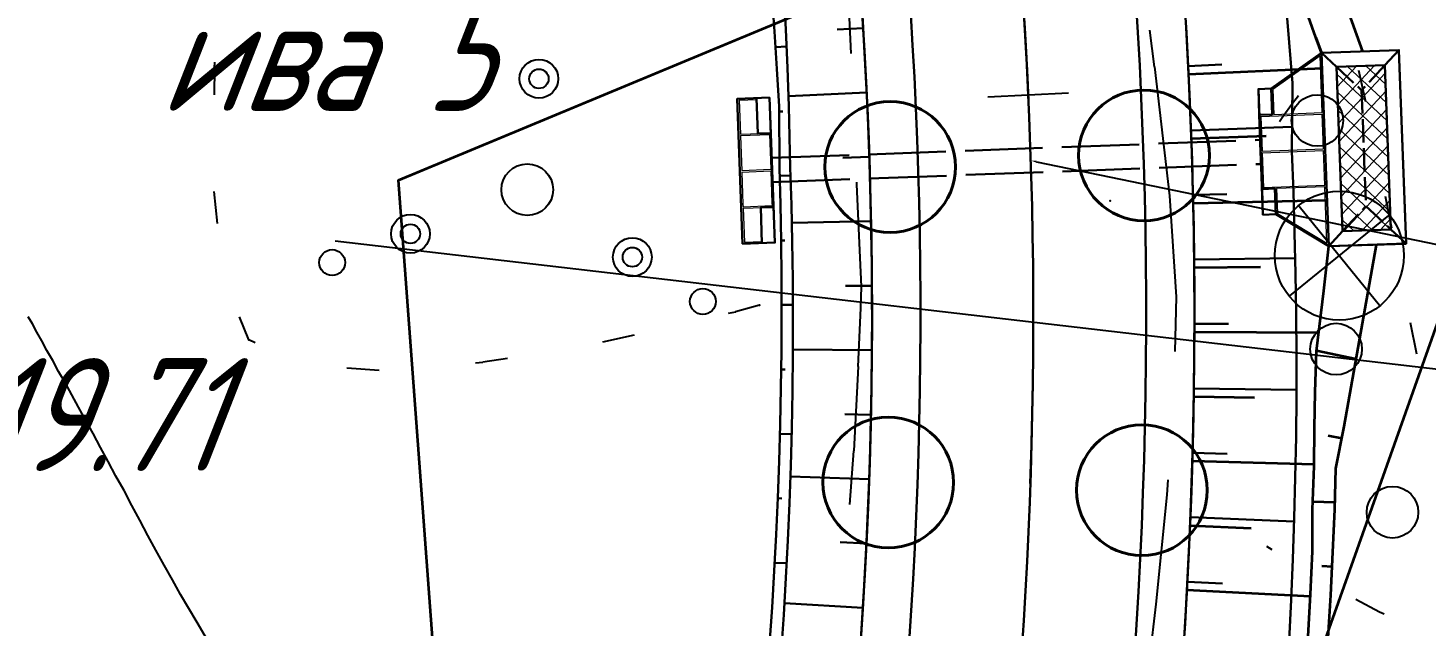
# Model space of a CAD drawing. Header units: millimetres. Extents: x -698 to 8131, y -704 to 4503.
# Drawn here: x 4487.73 to 4531.09, y 2834.63 to 2853.18 of the extents above; entities that cross this region are included whole.
import ezdxf
from ezdxf import colors
from ezdxf.entities.mleader import LeaderData, LeaderLine
from ezdxf.math import Vec2, Vec3

# ---------------------------------------------------------------- set-up
doc = ezdxf.new("R2010")
doc.units = ezdxf.units.MM
for name, pattern in [('ACAD_ISO02W100', [15, 12, -3]), ('CONTI', [0]), ('STROT', [1.7, 0.5, -1.2])]:
    doc.linetypes.add(name, pattern=pattern)
for name, color, linetype, lineweight in [('10', 1, 'Continuous', 35), ('КОПИЯ_ОСЬ_13_ОТКОСЫ', 7, 'Continuous', 30), ('Огражд-перила', 1, 'ограждение2', 40), ('ОСЬ_ВЕРХ_ПОКРЫТИЯ_ГРАНИЦЫ_ПОЛОС', 7, 'Continuous', 30), ('ОСЬ_ВЕРХ_ПОКРЫТИЯ_ОСЬ', 1, 'Continuous', 30), ('Ось_примыкания', 1, 'Continuous', 35), ('Трубы мет.', 7, 'ACAD_ISO02W100', 30)]:
    doc.layers.add(name, color=color, linetype=linetype, lineweight=lineweight)
for name, color, linetype in [('GOR_BDEFAULT', 212, 'CONTI'), ('NAD_MDEFAULT', 7, 'CONTI'), ('PI_OTDEFAULT', 172, 'CONTI'), ('PI_TTDEFAULT', 5, 'CONTI'), ('SIT_LDEFAULT', 7, 'CONTI'), ('USLZNDEFAULT', 7, 'CONTI'), ('ZAPSKDEFAULT', 7, 'CONTI'), ('Выноски', 250, 'Continuous'), ('ОСЬ_ВЕРХ_ПОКРЫТИЯ_ПИКЕТЫ', 1, 'Continuous'), ('разметка', 7, 'Continuous')]:
    doc.layers.add(name, color=color, linetype=linetype)
doc.layers.add('видовое окно', color=132, linetype='CONTI', plot=False)
doc.styles.add('eskd', font='isocpeui.ttf', dxfattribs={"width": 1.2})
doc.styles.add('ГОСТ', font='isocpeui.ttf', dxfattribs={"height": 4})
doc.linetypes.add('ограждение2', pattern='A,0.25,-0.1,[132,ltypeshp.shx,S=0.1,R=0,X=-0.1,Y=0],-0.1,1', length=1.45)

# ---------------------------------------------------------------- blocks, each defined once
blk = doc.blocks.new('BL_2010')
at = {"color": 0}
for centre, radius in [((0, 5.78), 0.4), ((0, 3.46), 0.6), ((0, 3.46), 0.3), ((0, 0), 0.8), ((-3.46, -1.74), 0.6), ((3.46, -1.74), 0.6), ((-3.46, -1.74), 0.3), ((3.46, -1.74), 0.3), ((-5.78, -2.88), 0.4), ((5.78, -2.88), 0.4)]:
    blk.add_circle(centre, radius, dxfattribs=at)
blk = doc.blocks.new('BL_2002')
at = {"color": 0}
blk.add_circle((0, 0), 0.8, dxfattribs=at)
blk = doc.blocks.new('BL_7')
at = {"color": 0}
for p, q in [((-1.4, 1.4), (1.4, -1.4)), ((-1.4, -1.4), (1.4, 1.4))]:
    blk.add_line(p, q, dxfattribs=at)
blk.add_circle((0, 0), 2, dxfattribs=at)
blk = doc.blocks.new('7')
at = {"layer": 'Огражд-перила', "linetype": 'Continuous'}
blk.add_circle((0, 0), 2.027904030661224, dxfattribs=at)
blk = doc.blocks.new('A$C25637593')
at = {"layer": 'Трубы мет.', "linetype": 'Continuous', "lineweight": 0}
h = blk.add_hatch(dxfattribs=at)
h.set_pattern_fill('ANSI37', color=256, scale=64, angle=180, style=0)
h.set_pattern_definition([(225, (2253.20257066004, 3680.534823384369), (5.656854249492381, -5.65685424949238), []), (315, (2253.20257066004, 3680.534823384369), (5.65685424949238, 5.656854249492381), [])])
h.paths.add_polyline_path([(49.00000000008374, 51.00000000061475), (78.99999999875655, 50.99999999970208), (79.00000000240706, -51.00000000012856), (48.9999999990781, -51.00000000016774)])
at = {"layer": 'Трубы мет.', "linetype": 'Continuous'}
for points in [[(8, -39.00000000031527), (8, -39.00000000031527), (40.00000000093132, -60.00000000023283), (40.00000000093132, -60.00000000023283), (40.00000000001502, 59.99999999976717), (8.000000000931323, 38.99999999984961), (8.000000000931323, 38.99999999984961)], [(40, 60), (49.00000000093132, 50.99999999976717)], [(88, 59.99999999976717), (79, 50.99999999976717)], [(0, 38.99999999984961), (9.313225746154785e-10, 23), (0, -2.328306436538696e-10), (0, -23.00000000023283), (0, -39.00000000031527)], [(9.313225746154785e-10, 23), (8, 22.99999999976717), (8.000000000931323, 38.99999999984961), (0, 38.99999999984961)], [(9.313225746154785e-10, -23.00000000046566), (8, -23.00000000023283), (8.000000000931323, -39.00000000031527), (0, -39.00000000031527)], [(40.00000000093131, -60), (48.99999999999999, -51)], [(79.00000000093131, -51), (87.99999999906866, -60.00000000023283)]]:
    blk.add_lwpolyline(points, dxfattribs=at)
at = {"layer": 'Трубы мет.', "linetype": 'Continuous', "lineweight": 0}
for points in [[(38.99999999906868, 22.99999999976717), (39.00000000002917, 58.14764629918856), (9.00000000028802, 38.46014629887197), (9.000000000931323, 23)], [(9, -23.00000000023283), (9, -38.4601462997427), (39.00000000091716, -58.14764629969432), (39, -23)]]:
    blk.add_lwpolyline(points, close=True, dxfattribs=at)
at = {"layer": 'Трубы мет.', "linetype": 'Continuous'}
for points in [[(40.00000000001502, 59.99999999976717), (87.99999999999999, 59.99999999976717), (87.99999999906866, -60.00000000023282), (40.00000000093132, -60.00000000023283)], [(49.00000000008374, 50.99999999976717), (78.99999999993014, 50.99999999976717), (78.99999999913851, -51.00000000023282), (49.0000000008626, -51.00000000023283)]]:
    blk.add_lwpolyline(points, close=True, dxfattribs=at)
at = {"layer": 'Трубы мет.', "ltscale": 1.2}
for points in [[(49.00000000093132, 50.99999999976717), (64, 35.99999999976717)], [(79, 50.99999999976717), (64, 35.99999999976717)], [(64.00000000002451, 35.99999999979168), (64.00000000090681, -35.99999999979166)], [(48.99999999999999, -51), (64.00000000093131, -35.99999999976717)], [(64.00000000093131, -35.99999999976717), (79.00000000093131, -51)]]:
    blk.add_lwpolyline(points, dxfattribs=at)
at = {"layer": 'Трубы мет.', "linetype": 'Continuous', "lineweight": 0}
for points in [[(1, 21.99999999976717), (39, 21.99999999953434)], [(1, 21.99999999976717), (1, 0.4999999997671694)], [(39, 0.4999999997671694), (39, 21.99999999953434)], [(1, 0.4999999997671694), (39, 0.4999999997671694)], [(1, -0.5000000002328306), (39, -0.5000000004656613)], [(1, -0.5000000002328306), (1, -22.00000000023283)], [(39, -22.00000000023283), (39, -0.5000000004656613)], [(1, -22.00000000023283), (39, -22.00000000023283)]]:
    blk.add_lwpolyline(points, dxfattribs=at)
blk = doc.blocks.new('A$C2E0C0355')
at = {"lineweight": 30, "ltscale": 7}
blk.add_blockref('A$C25637593', (0, 2.328306436538696e-10), dxfattribs=at)
blk = doc.blocks.new('A$C76A07AE2')
at = {"layer": 'Трубы мет.', "linetype": 'Continuous', "lineweight": 0}
for p, q in [((-18.87840647692792, 44.19905516544122), (-8, 44.19905516544122)), ((-18.87840647692792, 44.19905516544122), (-18.87840647692792, 23)), ((-4, 45), (-1.31115583286828, 45)), ((-18.87840647692792, 23), (0, 23)), ((-18.87840647692792, 22.12580779610971), (-0.8784064769279212, 22.12580779610971)), ((-18.87840647692792, 22.12580779610971), (-18.87840647692792, 21.83810993243969)), ((-18.87840647692792, 21.83810993243969), (-18.87840647692792, 0.5)), ((-0.8784064769279212, 22.12580779610971), (-0.8784064769279212, 0.5)), ((-18.87840647692792, -0.5), (-18.87840647692792, -20.47289158750209)), ((-0.8784064769279212, -0.5), (-0.8784064769279212, -20.47289158750209)), ((-18.87840647692792, -20.47289158750209), (-18.87840647692792, -22.01799220702105)), ((-18.87840647692792, -22.01799220702105), (-0.8784064769279212, -22.01799220702105)), ((-18.87840647692792, -23), (0, -23)), ((-18.87840647692792, -23), (-18.87840647692792, -44.07454179760407)), ((-0.8784064769279212, -20.47289158750209), (-0.8784064769279212, -22.01799220702105)), ((-18.87840647692792, -44.07454179760407), (-8, -44.07454179760407))]:
    blk.add_line(p, q, dxfattribs=at)
at = {"layer": 'Трубы мет.', "linetype": 'Continuous'}
blk.add_lwpolyline([(-20, -45), (0, -45), (0, 45), (-20, 45)], close=True, dxfattribs=at)
for points in [[(-8, 45), (-8, 23), (0, 23)], [(-8, -45), (-8, -23), (0, -23)]]:
    blk.add_lwpolyline(points, dxfattribs=at)
at = {"layer": 'Трубы мет.', "linetype": 'Continuous', "lineweight": 0}
for points in [[(-18.87840647692792, 0.5), (-0.8784064769279212, 0.5)], [(-18.87840647692792, -0.5), (-0.8784064769279212, -0.5)]]:
    blk.add_lwpolyline(points, dxfattribs=at)
blk = doc.blocks.new('*U49')
at = {"layer": 'КОПИЯ_ОСЬ_13_ОТКОСЫ'}
for points in [[(141.085205078125, 225.153015136719), (141.162948608398, 226.287887573242), (141.231643676758, 227.423355102539), (141.291290283203, 228.559310913086), (141.341857910156, 229.695724487305), (141.383361816406, 230.832504272461), (141.415802001953, 231.969573974609), (141.439163208008, 233.106872558594), (141.45344543457, 234.24430847168), (141.45866394043, 235.3818359375), (141.454803466797, 236.51936340332), (141.441864013672, 237.656814575195), (141.419860839844, 238.794143676758), (141.388778686523, 239.931243896484), (141.381729125977, 241.828857421875), (141.314788818359, 242.994155883789), (141.23828125, 244.15885925293), (141.152206420898, 245.322906494141)], [(141.44416809082, 224.903533935547), (141.522323608398, 226.058456420898), (141.591094970703, 227.213973999023), (141.650482177734, 228.370010375977), (141.700485229492, 229.526489257813), (141.741088867188, 230.683334350586), (141.77229309082, 231.840484619141), (141.79411315918, 232.997833251953), (141.806518554688, 234.155334472656), (141.809539794922, 235.312881469727), (141.803146362305, 236.470428466797), (141.787368774414, 237.627883911133), (141.762176513672, 238.785171508789), (141.727600097656, 239.94221496582), (141.683410644531, 241.842651367188), (141.639694213867, 243.028762817383), (141.586135864258, 244.214492797852), (141.522750854492, 245.399719238281)], [(141.271392822266, 243.672546386719), (141.610809326172, 243.695083618164)], [(141.382308959961, 241.675872802734), (141.495529174805, 241.676284790039)], [(141.396545410156, 239.675994873047), (141.736083984375, 239.686019897461)], [(141.44157409668, 237.676513671875), (141.558227539063, 237.678329467773)], [(141.458541870117, 235.676605224609), (141.808532714844, 235.677124023438)], [(141.447448730469, 233.676651000977), (141.567443847656, 233.675155639648)], [(141.408325195313, 231.677047729492), (141.768203735352, 231.66748046875)], [(141.341156005859, 229.678192138672), (141.464294433594, 229.673202514648)], [(141.245941162109, 227.680480957031), (141.615142822266, 227.660293579102)]]:
    blk.add_lwpolyline(points, dxfattribs=at)

msp = doc.modelspace()

# ---------------------------------------------------------------- linework, layer by layer
at = {"layer": '10'}
msp.add_lwpolyline([(4501.523295610901, 2817.423940916691), (4499.223295611087, 2848.463940916728), (4531.613295611218, 2861.933940916467), (4531.43329561105, 2844.023940916318), (4526.803295611162, 2830.953940916952)], dxfattribs=at)
at = {"layer": 'GOR_BDEFAULT', "color": 212, "elevation": 220, "flags": 128}
msp.add_lwpolyline([(4501.50903161102, 2821.359673916507), (4501.419031611053, 2821.84967191625), (4501.339031611036, 2822.299675916467), (4501.269031611029, 2822.729676916409), (4501.199031611022, 2823.129677917022), (4501.129031611074, 2823.50967491712), (4501.069031611076, 2823.859673916507), (4501.00903161102, 2824.189675917063), (4500.959031611032, 2824.489678916666), (4500.909031611043, 2824.779671916883), (4500.859031611055, 2825.049675916467), (4500.819031611076, 2825.299675916467), (4500.769031611029, 2825.529671916883), (4500.73903161106, 2825.749672916863), (4500.699031611022, 2825.94967791732), (4500.659031611043, 2826.149674916785), (4500.629031611074, 2826.329674917418), (4500.599031611046, 2826.499672916863), (4500.569031611076, 2826.659676917042), (4500.539031611048, 2826.819672917161), (4500.50903161102, 2826.959671916585), (4500.47903161105, 2827.09967191625), (4500.459031611032, 2827.229676916409), (4500.429031611062, 2827.34967191625), (4500.399031611034, 2827.459671916585), (4500.369031611064, 2827.569672917161), (4500.349031611046, 2827.669670917239), (4500.319031611076, 2827.75967491712), (4500.289031611048, 2827.84967191625), (4500.249031611069, 2827.939675917063), (4500.219031611041, 2828.019676916446), (4500.179031611062, 2828.09967191625), (4500.149031611034, 2828.169670917239), (4500.109031611055, 2828.239678916666), (4500.069031611076, 2828.309677916724), (4500.029031611039, 2828.369675916765), (4499.97903161105, 2828.429672916565), (4499.939031611071, 2828.489678916666), (4499.899031611034, 2828.539673917141), (4499.849031611046, 2828.589676916744), (4499.809031611067, 2828.649674916785), (4499.75903161102, 2828.689675917063), (4499.719031611041, 2828.739678916666), (4499.669031611053, 2828.789673917141), (4499.629031611074, 2828.829674917418), (4499.579031611027, 2828.879677917022), (4498.98903161106, 2829.44967791732), (4497.899031611034, 2830.09967191625), (4497.73903161106, 2830.179672916565), (4497.569031611076, 2830.249672916863), (4497.389031611025, 2830.339676916744), (4497.189031611071, 2830.439675917063), (4496.98903161106, 2830.539673917141), (4496.769031611029, 2830.659676917042), (4496.539031611048, 2830.799675916467), (4496.309031611067, 2830.939675917063), (4496.069031611076, 2831.109673916507), (4495.819031611076, 2831.289673917141), (4495.569031611076, 2831.489678916666), (4495.309031611067, 2831.709671916585), (4495.059031611067, 2831.959671916585), (4494.799031611057, 2832.219673916843), (4494.529031611039, 2832.519676916446), (4494.269031611029, 2832.829674917418), (4494.00903161102, 2833.169670917239), (4493.749031611069, 2833.539673917141), (4493.48903161106, 2833.919670917239), (4493.22903161105, 2834.319672917161), (4492.97903161105, 2834.739678916666), (4492.719031611041, 2835.169670917239), (4492.459031611032, 2835.609673916507), (4492.209031611032, 2836.059677916724), (4491.949031611022, 2836.519676916446), (4491.699031611022, 2836.979676916409), (4491.449031611022, 2837.439675917063), (4491.199031611022, 2837.909676917042), (4490.949031611022, 2838.369675916765), (4490.709031611032, 2838.829674917418), (4490.459031611032, 2839.279671916883), (4490.219031611041, 2839.729676916409), (4489.97903161105, 2840.169670917239), (4489.749031611069, 2840.59967191625), (4489.519031611029, 2841.00967491712), (4489.299031611057, 2841.419670917239), (4489.089031611036, 2841.799675916467), (4488.879031611074, 2842.179672916565), (4488.679031611062, 2842.529671916883), (4488.499031611069, 2842.869675916765), (4488.319031611076, 2843.179672916565), (4488.159031611043, 2843.479676916409), (4487.999031611069, 2843.749672916863), (4487.869031611064, 2843.999672916863), (4487.73903161106, 2844.219673916843)], dxfattribs=at)
at = {"layer": 'PI_TTDEFAULT', "color": 5}
msp.add_point((4494.579031611027, 2843.50967491712, 219.706), dxfattribs=at)
at = {"layer": 'SIT_LDEFAULT', "color": 7}
for p, q in [((4513.139031611025, 2854.889672916528), (4513.249031611069, 2852.389672916528)), ((4522.50903161102, 2853.109673916507), (4522.659031611043, 2851.979676916409)), ((4493.519031611029, 2851.939675917063), (4493.529031611039, 2852.119675916765)), ((4493.519031611029, 2851.109673916507), (4493.529031611039, 2851.939675917063)), ((4522.669031611053, 2851.979676916409), (4523.129031611074, 2847.969673916843)), ((4528.98903161106, 2851.869675916765), (4529.119031611064, 2851.309677916724)), ((4526.949031611022, 2850.84967191625), (4527.129031611074, 2851.089676916744)), ((4529.119031611064, 2851.309677916724), (4529.209031611032, 2850.899674916785)), ((4526.649031611034, 2850.439675917063), (4526.949031611022, 2850.84967191625)), ((4526.539031611048, 2850.279671916883), (4526.649031611034, 2850.439675917063)), ((4513.429031611062, 2848.399674916785), (4513.429031611062, 2848.339676916744)), ((4513.429031611062, 2848.339676916744), (4513.529031611039, 2846.049675916467)), ((4493.609031611055, 2847.119675916765), (4493.50903161102, 2848.109673916507)), ((4523.129031611074, 2847.969673916843), (4523.339031611036, 2844.839676916744)), ((4529.819031611076, 2847.959671916585), (4530.019031611029, 2846.979676916409)), ((4513.529031611039, 2846.049675916467), (4513.569031611076, 2845.159676917042)), ((4513.569031611076, 2845.159676917042), (4513.549031611057, 2844.489678916666)), ((4523.339031611036, 2844.839676916744), (4523.299031611057, 2843.149674916785)), ((4510.419031611053, 2844.579674917418), (4509.669031611053, 2844.379677917022)), ((4513.549031611057, 2844.489678916666), (4513.469031611041, 2842.679672916565)), ((4494.579031611027, 2843.50967491712), (4494.289031611048, 2844.219673916843)), ((4509.669031611053, 2844.369675916765), (4509.449031611022, 2844.319672917161)), ((4530.599031611046, 2844.049675916467), (4530.789031611048, 2843.069672917161)), ((4506.529031611039, 2843.649674916785), (4505.549031611057, 2843.439675917063)), ((4494.779031611039, 2843.409676917042), (4494.579031611027, 2843.50967491712)), ((4501.839031611036, 2842.799675916467), (4501.609031611055, 2842.779671916883)), ((4502.599031611046, 2842.929672916565), (4501.839031611036, 2842.809677916724)), ((4513.47903161105, 2842.679672916565), (4513.339031611036, 2840.059677916724)), ((4498.619031611064, 2842.559677916724), (4497.619031611064, 2842.629677917022)), ((4513.329031611027, 2840.059677916724), (4513.209031611032, 2838.399674916785)), ((4523.079031611027, 2839.159676917042), (4523.049031611057, 2838.69967791732)), ((4523.049031611057, 2838.69967791732), (4522.709031611032, 2835.309677916724)), ((4526.319031611076, 2836.989678916666), (4526.149031611034, 2837.09967191625)), ((4522.709031611032, 2835.309677916724), (4522.339031611036, 2832.139672916528)), ((4529.649031611034, 2835.059677916724), (4528.909031611043, 2835.44967791732)), ((4529.789031611048, 2834.999672916863), (4529.649031611034, 2835.059677916724))]:
    msp.add_line(p, q, dxfattribs=at)
at = {"layer": 'видовое окно', "color": 6}
msp.add_point((4521.289031611048, 2847.819672917161, 220.594), dxfattribs=at)
at = {"layer": 'видовое окно', "color": 5}
msp.add_point((4510.419031611053, 2844.579674917418, 219.59), dxfattribs=at)
at = {"layer": 'КОПИЯ_ОСЬ_13_ОТКОСЫ'}
for points in [[(4511.088519758681, 2833.817785228748), (4511.166644758681, 2834.97269245531), (4511.235004133681, 2836.128210033435), (4511.294574446181, 2837.28421589281), (4511.344379133681, 2838.440710033435), (4511.385394758681, 2839.597570384998), (4511.416644758681, 2840.754674877185), (4511.438129133681, 2841.912023509998), (4511.450824446181, 2843.069494213123), (4511.453754133681, 2844.22708698656), (4511.447406477431, 2845.384679759998), (4511.431293196181, 2846.54202839281), (4511.406390852431, 2847.699377025623), (4511.371722883681, 2848.85648151781), (4511.327777571181, 2850.75687214281), (4511.283832258681, 2851.943029369373), (4511.230121321181, 2853.128698314685), (4511.166644758681, 2854.313878978748)], [(4523.594359868517, 2834.418312653113), (4523.668090337267, 2835.658547028113), (4523.732055181017, 2836.899269684363), (4523.785766118517, 2838.140480621863), (4523.829711431017, 2839.382179840613), (4523.863891118517, 2840.624123199988), (4523.887816899767, 2841.866188629675), (4523.901977056017, 2843.108498199988), (4523.906371587267, 2844.350929840613), (4523.900512212267, 2845.593361481238), (4523.884398931017, 2846.835548981238), (4523.859008306017, 2848.077736481238), (4523.822875493517, 2849.3195577703), (4523.777465337267, 2850.561134918738), (4523.721801274767, 2851.802345856238), (4523.656371587267, 2853.042946442175), (4523.580687993517, 2854.283058746863)], [(4526.847289556017, 2834.177834137488), (4526.909301274767, 2835.441994293738), (4526.961547368517, 2836.706642731238), (4527.003051274767, 2837.971535309363), (4527.034789556017, 2839.236794098425), (4527.056762212267, 2840.502297028113), (4527.067992681017, 2841.767922028113), (4527.069457524767, 2843.033669098425), (4527.061156743517, 2844.299294098425), (4527.042113774767, 2845.564797028113), (4527.013305181017, 2846.830177887488), (4526.974730962267, 2848.095192535925), (4526.925414556017, 2849.359963043738), (4526.949340337267, 2851.471169098425), (4526.847289556017, 2852.727028473425), (4526.735473149767, 2853.981911285925)], [(4513.536273664931, 2833.892736400623), (4513.614886946181, 2835.05228229906), (4513.683734602431, 2836.21243854906), (4513.743304914931, 2837.373205150623), (4513.793597883681, 2838.534337963123), (4513.835101789931, 2839.69583698656), (4513.866840071181, 2840.857702220935), (4513.889301008681, 2842.019689525623), (4513.902484602431, 2843.181798900623), (4513.906390852431, 2844.344030345935), (4513.900531477431, 2845.506261791248), (4513.885883039931, 2846.66849323656), (4513.861957258681, 2847.830480541248), (4513.828754133681, 2848.99222370531), (4513.785785383681, 2850.153600658435), (4513.734027571181, 2851.314733470935), (4513.672504133681, 2852.475378002185), (4513.602191633681, 2853.635412181873)], [(4513.631000227431, 2853.178503002185), (4512.823871321181, 2853.128698314685)], [(4523.712035649767, 2851.9972921453), (4524.756469243517, 2852.04953823905)], [(4513.740375227431, 2851.181554759998), (4511.317035383681, 2851.065587963123)], [(4523.799437993517, 2849.999123199988), (4526.934203618517, 2850.115578278113)], [(4513.821918196181, 2849.183263744373), (4513.003558821181, 2849.15530964281)], [(4523.860473149767, 2848.000099762488), (4524.905883306017, 2848.025490387488)], [(4513.876605696181, 2847.183996166248), (4511.419574446181, 2847.134191478748)], [(4523.896117681017, 2846.000465973425), (4527.032836431017, 2846.035988434363)], [(4513.902972883681, 2845.184240306873), (4513.086078352431, 2845.178869213123)], [(4523.905883306017, 2844.000465973425), (4524.965941899767, 2843.998879059363)], [(4513.902484602431, 2843.184240306873), (4511.451312727431, 2843.20218464281)], [(4523.889770024767, 2842.000588043738), (4527.068969243517, 2841.954567535925)], [(4513.874164289931, 2841.184484447498), (4513.059222883681, 2841.201574291248)], [(4523.848266118517, 2840.001076324988), (4524.921996587267, 2839.971657379675)], [(4513.818011946181, 2839.185216869373), (4511.374652571181, 2839.27054401781)], [(4523.780395024767, 2838.0021749578), (4527.000121587267, 2837.872414215613)], [(4513.734515852431, 2837.18704792406), (4512.922504133681, 2837.22659870531)], [(4523.687133306017, 2836.004372223425), (4524.774047368517, 2835.9465108953)], [(4513.623187727431, 2835.190099681873), (4511.189593977431, 2835.34232136156)]]:
    msp.add_lwpolyline(points, dxfattribs=at)
at = {"layer": 'ОСЬ_ВЕРХ_ПОКРЫТИЯ_ГРАНИЦЫ_ПОЛОС', "linetype": 'Continuous'}
for points in [[(4522.041960427325, 2833.659600990969), (4522.108961352895, 2834.678129397478), (4522.169187920916, 2835.697080819081), (4522.222637468125, 2836.716410197463), (4522.269307631233, 2837.736072462197), (4522.309196346343, 2838.756022525165), (4522.342301849791, 2839.776215283345), (4522.368622677624, 2840.796605626266), (4522.388157665982, 2841.817148433212), (4522.400905951034, 2842.837798579741), (4522.406866969182, 2843.858510931168), (4522.406040456719, 2844.879240354668), (4522.398426450198, 2845.899941713694), (4522.38402528635, 2846.920569877285), (4522.362837601997, 2847.941079708893), (4522.334864333961, 2848.961426089663), (4522.300106719244, 2849.981563897017), (4522.258566294613, 2851.001448023278), (4522.210244897191, 2852.021033371012), (4522.155144663489, 2853.040274854895), (4522.093268030052, 2854.059127406362)], [(4513.570106701683, 2834.360882446315), (4513.632439687985, 2835.319946943927), (4513.688414475377, 2836.279403530206), (4513.738028604732, 2837.239210046973), (4513.78127989629, 2838.199324329529), (4513.818166450093, 2839.159704202), (4513.848686645322, 2840.120307467092), (4513.872839141308, 2841.081091922853), (4513.890622876925, 2842.042015358951), (4513.90203707091, 2843.003035561327), (4513.907081221687, 2843.964110308472), (4513.905755107748, 2844.925197377015), (4513.898058787387, 2845.886254546378), (4513.883992598645, 2846.847239589464), (4513.863557159571, 2847.808110295009), (4513.836753367903, 2848.768824439641), (4513.80358240118, 2849.729339822341), (4513.764045716778, 2850.68961424395), (4513.718145051613, 2851.649605516489), (4513.665882422172, 2852.60927146222), (4513.607260124661, 2853.568569924827)], [(4515.107591099417, 2853.611558616306), (4515.166645997166, 2852.639168397669), (4515.219233516566, 2851.666406979929), (4515.265351332482, 2850.693317380879), (4515.304997405348, 2849.71994262762), (4515.338169982357, 2848.746325764019), (4515.364867596471, 2847.772509837668), (4515.385089067238, 2846.798537911992), (4515.398833500474, 2845.82445305321), (4515.406100288461, 2844.850298337783), (4515.406889109747, 2843.876116834726), (4515.401199929669, 2842.90195162702), (4515.389032999539, 2841.927845786471), (4515.370388857516, 2840.953842391405), (4515.345268328083, 2839.979984506178), (4515.313672521841, 2839.006315196078), (4515.275602836065, 2838.032877513353), (4515.231060954122, 2837.059714504663), (4515.180048845437, 2836.086869199905), (4515.122568765937, 2835.114384621527), (4515.058623257113, 2834.142303764965)], [(4523.546848372082, 2833.679247910302), (4523.613480185004, 2834.704454786289), (4523.673315302576, 2835.730080790963), (4523.726351096053, 2836.756080861348), (4523.772585235352, 2837.782409923296), (4523.812015689347, 2838.809022889618), (4523.844640725632, 2839.835874653566), (4523.87045891096, 2840.862920107465), (4523.889469111096, 2841.890114125941), (4523.901670490877, 2842.917411584552), (4523.907062514152, 2843.944767348613), (4523.905644944074, 2844.972136286232), (4523.897417842983, 2845.999473257135), (4523.88238157235, 2847.026733134087), (4523.860536792539, 2848.053870779607), (4523.831884463571, 2849.080841073911), (4523.796425844039, 2850.107598896283), (4523.754162491698, 2851.134099140908), (4523.705096263342, 2852.160296707559), (4523.649229314751, 2853.186146512773)]]:
    msp.add_lwpolyline(points, dxfattribs=at)
at = {"layer": 'ОСЬ_ВЕРХ_ПОКРЫТИЯ_ОСЬ'}
msp.add_lwpolyline([(4492.029866820454, 2758.565843381133, 0.198799872551), (4516.563582193417, 2870.657417744543), (4516.563582193417, 2870.657417744543), (4516.387227313642, 2871.625083702761), (4516.204634806336, 2872.591592129465), (4516.01591603719, 2873.556923107389), (4515.821182238453, 2874.521058744896), (4515.620544490861, 2875.483983134996), (4515.414113706493, 2876.445682319026), (4515.202000612238, 2877.406144254055), (4514.984315734784, 2878.365358769107), (4514.761169386233, 2879.323317536298), (4514.532671651386, 2880.280014026124), (4514.298932375115, 2881.235443475801), (4514.060061151298, 2882.189602852013), (4513.816167312869, 2883.142490812722), (4513.567359921717, 2884.094107668992), (4513.31374776118, 2885.044455348659), (4513.055439327863, 2885.993537372123)], format="xyb", dxfattribs=at)
at = {"layer": 'ОСЬ_ВЕРХ_ПОКРЫТИЯ_ПИКЕТЫ'}
msp.add_line((4519.999480002813, 2851.153382032323), (4517.502089465377, 2851.03918700866), dxfattribs=at)
at = {"layer": 'Ось_примыкания', "color": 0}
for p, q in [((4523.724759389434, 2851.747272904176), (4527.864843103443, 2851.932941488135)), ((4523.807659728211, 2849.749008210521), (4526.135322448323, 2849.834149855334)), ((4523.865839364667, 2847.749877887923), (4528.01657120641, 2847.840805509273)), ((4523.898540070533, 2845.750162156444), (4525.949925100305, 2845.775963206921)), ((4523.904482843724, 2843.750191343162), (4527.757595244582, 2843.738077018555)), ((4528.91906818668, 2842.90276268046), (4527.687964049799, 2843.165724096034)), ((4523.886072766696, 2841.750296712067), (4525.766932882709, 2841.714065892767)), ((4528.473797444245, 2840.445831089426), (4528.049763026464, 2840.529081501212)), ((4523.840345555122, 2839.75083628777), (4527.619798797028, 2839.646821455244)), ((4528.26436278584, 2838.463882731419), (4527.579963935588, 2838.481697288487)), ((4523.769448723315, 2837.752116717543), (4525.669171795618, 2837.669909975637)), ((4528.176981984425, 2836.465843151469), (4527.861427772024, 2836.482330576662)), ((4523.673522088115, 2835.754435244161), (4527.502191757192, 2835.557050069939))]:
    msp.add_line(p, q, dxfattribs=at)
at = {"layer": 'Ось_примыкания', "color": 0, "ltscale": 7}
for points in [[(4527.670419072956, 2852.886047319654), (4527.670419072956, 2852.886047319654), (4527.670419072956, 2852.886047319654), (4527.847279064959, 2852.406646729592), (4527.670419072956, 2852.886047319654), (4527.444133227624, 2853.528919652249), (4527.258603265791, 2854.344208053458), (4527.008507702578, 2855.519612624455), (4526.785019068533, 2856.866673829179), (4526.576034693533, 2858.205052735429), (4526.355819849783, 2859.541600586992), (4526.124374537283, 2860.876317383867), (4525.881210474783, 2862.208958985429), (4525.626815943533, 2863.539403321367), (4525.361190943533, 2864.867772461992), (4525.033502306751, 2866.286579390201), (4524.678125110766, 2867.677378196414), (4524.023689105283, 2869.536362740356)], [(4529.124458527562, 2852.45400196049), (4529.124458527562, 2852.45400196049), (4529.124458527562, 2852.45400196049), (4529.124458527562, 2852.45400196049), (4529.124458527562, 2852.45400196049), (4529.124458527562, 2852.45400196049), (4529.124458527562, 2852.45400196049), (4529.124458527562, 2852.45400196049), (4527.67083095767, 2856.511130696308), (4527.288437037283, 2857.743871094804), (4527.070175318533, 2858.981908204179), (4526.841659693533, 2860.218236329179), (4526.603378443533, 2861.452611329179), (4526.355819849783, 2862.685155274492), (4526.098007349783, 2863.915624024492), (4525.802108912283, 2865.272679688554), (4525.494003443533, 2866.627171876054), (4525.174179224783, 2867.978856446367), (4524.881135068825, 2869.169240593124)], [(4527.433944849783, 2834.300633790117), (4527.505722193533, 2835.622044922929), (4527.566269068533, 2836.944188477617), (4527.571583279225, 2838.246562530432), (4527.619446455754, 2839.589452149492), (4527.626738834535, 2840.776820041384), (4527.652539788911, 2841.880974426079), (4527.687076791006, 2843.158431026298), (4527.914880339513, 2845.030925489176), (4528.06959414097, 2846.410766805667)], [(4528.051132349783, 2834.263280274492), (4528.131210474783, 2835.589818360429), (4528.200546412283, 2836.916844727617), (4528.258651881033, 2838.244481446367), (4528.291825990271, 2839.518962889123), (4528.546541007721, 2840.816349070664), (4529.55383434981, 2846.457898618798), (4529.55383434981, 2846.457898618798), (4529.55383434981, 2846.457898618798), (4529.55383434981, 2846.457898618798)]]:
    msp.add_lwpolyline(points, dxfattribs=at)
at = {"layer": 'разметка', "linetype": 'STROT', "lineweight": 30, "ltscale": 7}
msp.add_lwpolyline([(4513.366793862826, 2803.85312626991, 0.1039437850297344), (4517.405101626025, 2865.420477513369, 0.1039437850297344)], format="xyb", dxfattribs=at)
at = {"layer": 'Трубы мет.', "linetype": 'Continuous'}
for points in [[(4528.069594140563, 2846.410766816843), (4526.431787687112, 2847.400761784199), (4526.032062365344, 2847.385940780077), (4525.887557574189, 2851.283262727927), (4526.287282897471, 2851.298083731118), (4527.847279073603, 2852.406646736111)], [(4528.069594140592, 2846.410766816843), (4530.468418917551, 2846.486941100243), (4530.24563104088, 2852.49557276364), (4527.847279074505, 2852.406646737043)]]:
    msp.add_lwpolyline(points, close=True, dxfattribs=at)
at = {"layer": 'Трубы мет.', "linetype": 'Continuous', "ltscale": 0.2}
msp.add_lwpolyline([(4510.810220036035, 2848.772885720391), (4510.726851890728, 2851.021340690698), (4509.727538570723, 2850.984288181323), (4509.894274860379, 2846.487378241639), (4510.893588180412, 2846.524430750083)], close=True, dxfattribs=at)
for points in [[(4526.01075716665, 2847.96054594047), (4525.90886276683, 2850.708657570328)], [(4510.861167235116, 2847.398829905461), (4510.759272835296, 2850.14694153532)]]:
    msp.add_lwpolyline(points, dxfattribs=at)
at = {"layer": 'Трубы мет.', "ltscale": 0.2}
for points in [[(4510.796325344321, 2849.147628215287), (4525.945915275826, 2849.709344251226), (4525.945915275826, 2849.709344251226)], [(4510.824114726003, 2848.398143225495), (4525.973704657566, 2848.959859261434), (4525.973704657566, 2848.959859261434)]]:
    msp.add_lwpolyline(points, dxfattribs=at)

# ---------------------------------------------------------------- block references
at = {"layer": 'USLZNDEFAULT', "color": 7, "rotation": 354.0000000000001}
for name, p in [('BL_2002', (4527.719031611041, 2850.309677916724)), ('BL_7', (4528.399031611034, 2846.119675916765)), ('BL_2002', (4528.299031611057, 2843.219673916843)), ('BL_2002', (4530.049031611057, 2838.159676917042))]:
    msp.add_blockref(name, p, dxfattribs=at)
at = {"layer": 'ZAPSKDEFAULT', "color": 7, "rotation": 354.0000000000001}
msp.add_blockref('BL_2010', (4503.213947611037, 2848.164370916929), dxfattribs=at)
at = {"layer": 'КОПИЯ_ОСЬ_13_ОТКОСЫ'}
msp.add_blockref('*U49', (4369.644123027732, 2608.914204404834), dxfattribs=at)
at = {"layer": 'Огражд-перила', "linetype": 'Continuous', "rotation": 23.79722527089303}
for p in [(4522.340795134476, 2849.227516132552), (4514.468960621822, 2848.868812207278), (4514.410210910826, 2839.080881165486), (4522.276767122899, 2838.843378137011)]:
    msp.add_blockref('7', p, dxfattribs=at)
at = {"layer": 'Трубы мет.', "lineweight": 30, "ltscale": 7}
for name, p, xscale, yscale, zscale, rotation in [('A$C2E0C0355', (4525.959809966696, 2849.334601752605), 0.05, 0.05, 0.05, 2.123438447194347), ('A$C76A07AE2', (4510.810220036035, 2848.772885720391), 0.05000000000000002, 0.05000000000000002, 0.05000000000000002, 2.123438447355869)]:
    msp.add_blockref(name, p, dxfattribs=dict(at, xscale=xscale, yscale=yscale, zscale=zscale, rotation=rotation))

# ---------------------------------------------------------------- texts
at = {"layer": 'NAD_MDEFAULT', "color": 7, "style": 'eskd', "oblique": 10, "width": 0.8}
msp.add_text('ива 5', height=3.5, dxfattribs=at).set_placement((4491.809031611067, 2850.609673916507))
at = {"layer": 'PI_OTDEFAULT', "color": 172, "style": 'eskd', "oblique": 10, "width": 0.8}
msp.add_text('219.71', height=3.5, dxfattribs=at).set_placement((4484.070701611045, 2839.440007916797))

# ---------------------------------------------------------------- leaders
at = {"layer": 'Выноски', "linetype": 'Continuous'}
ml = msp.add_multileader_mtext('Standard', dxfattribs=at)
ml.set_content('Граница работа по примыканию', color=256, style='ГОСТ')
ml.set_leader_properties()
ml.build(insert=Vec2(0, 0))
ml.multileader.update_dxf_attribs({"text_left_attachment_type": 5, "text_right_attachment_type": 5, "dogleg_length": 0, "arrow_head_size": 0.18})
ctx = ml.context
ctx.base_point, ctx.char_height, ctx.arrow_head_size, ctx.landing_gap_size, ctx.plane_origin, ctx.plane_x_axis, ctx.plane_y_axis = Vec3(4561.389658003221, 2871.908020488132), 5, 0.18, 0, Vec3(4658.285429258007, 2836.789704848226), Vec3(0.993005787863934, -0.1180656820110232), Vec3(0.1180656820110232, 0.993005787863934)
ctx.left_attachment, ctx.right_attachment = 5, 5
notes = []
notes.append((ctx, [(1, (1, 1, 0), (4561.389658003221, 2871.908020488132), (0.5591929034853202, 0.829037572545212), 0, [(0, [(4525.580827102114, 2875.978933817852)], 0, [])])]))
ctx.mtext.insert, ctx.mtext.text_direction, ctx.mtext.rotation, ctx.mtext.flow_direction = Vec3(4562.149194199146, 2878.296192104142), Vec3(0.993005787863934, -0.1180656820110232), 6.164843593956954, 5
ml = msp.add_multileader_mtext('Standard', dxfattribs=at)
ml.set_content('Ж/б труба, {\\Fgost|c204;%%C} 0,75 м, L-13,42 м', color=256, style='ГОСТ')
ml.set_leader_properties()
ml.build(insert=Vec2(0, 0))
ml.multileader.update_dxf_attribs({"text_left_attachment_type": 5, "text_right_attachment_type": 5, "dogleg_length": 0, "arrow_head_size": 0.18})
ctx = ml.context
ctx.base_point, ctx.arrow_head_size, ctx.landing_gap_size, ctx.plane_origin, ctx.plane_x_axis, ctx.plane_y_axis = Vec3(4574.508552197096, 2837.575592438835), 0.18, 0, Vec3(4659.529031572389, 2775.259137953777), Vec3(0.9932900224220381, -0.1156500382915082), Vec3(0.1156500382915082, 0.9932900224220381)
ctx.left_attachment, ctx.right_attachment = 5, 5
notes.append((ctx, [(1, (1, 1, 0), (4574.508552197096, 2837.575592438835), (0.9932900224220381, -0.1156500382915082), 0, [(0, [(4518.829774326839, 2849.068215447623)], 0, [])])]))
ctx.mtext.insert, ctx.mtext.text_direction, ctx.mtext.rotation, ctx.mtext.flow_direction = Vec3(4575.166575288449, 2843.227192566875), Vec3(0.9932900224220381, -0.1156500382915082), 6.167275902897111, 5
for ctx, leaders in notes:
    for number, flags, end, landing, length, lines in leaders:
        leader = LeaderData()
        leader.index, (leader.has_last_leader_line, leader.has_dogleg_vector, leader.attachment_direction) = number, flags
        leader.last_leader_point, leader.dogleg_vector, leader.dogleg_length = Vec3(end), Vec3(landing), length
        for number, points, colour, breaks in lines:
            line = LeaderLine()
            line.index, line.vertices, line.color, line.breaks = number, Vec3.list(points), colors.encode_raw_color(colour), breaks
            leader.lines.append(line)
        ctx.leaders.append(leader)

doc.saveas('drawing.dxf')
